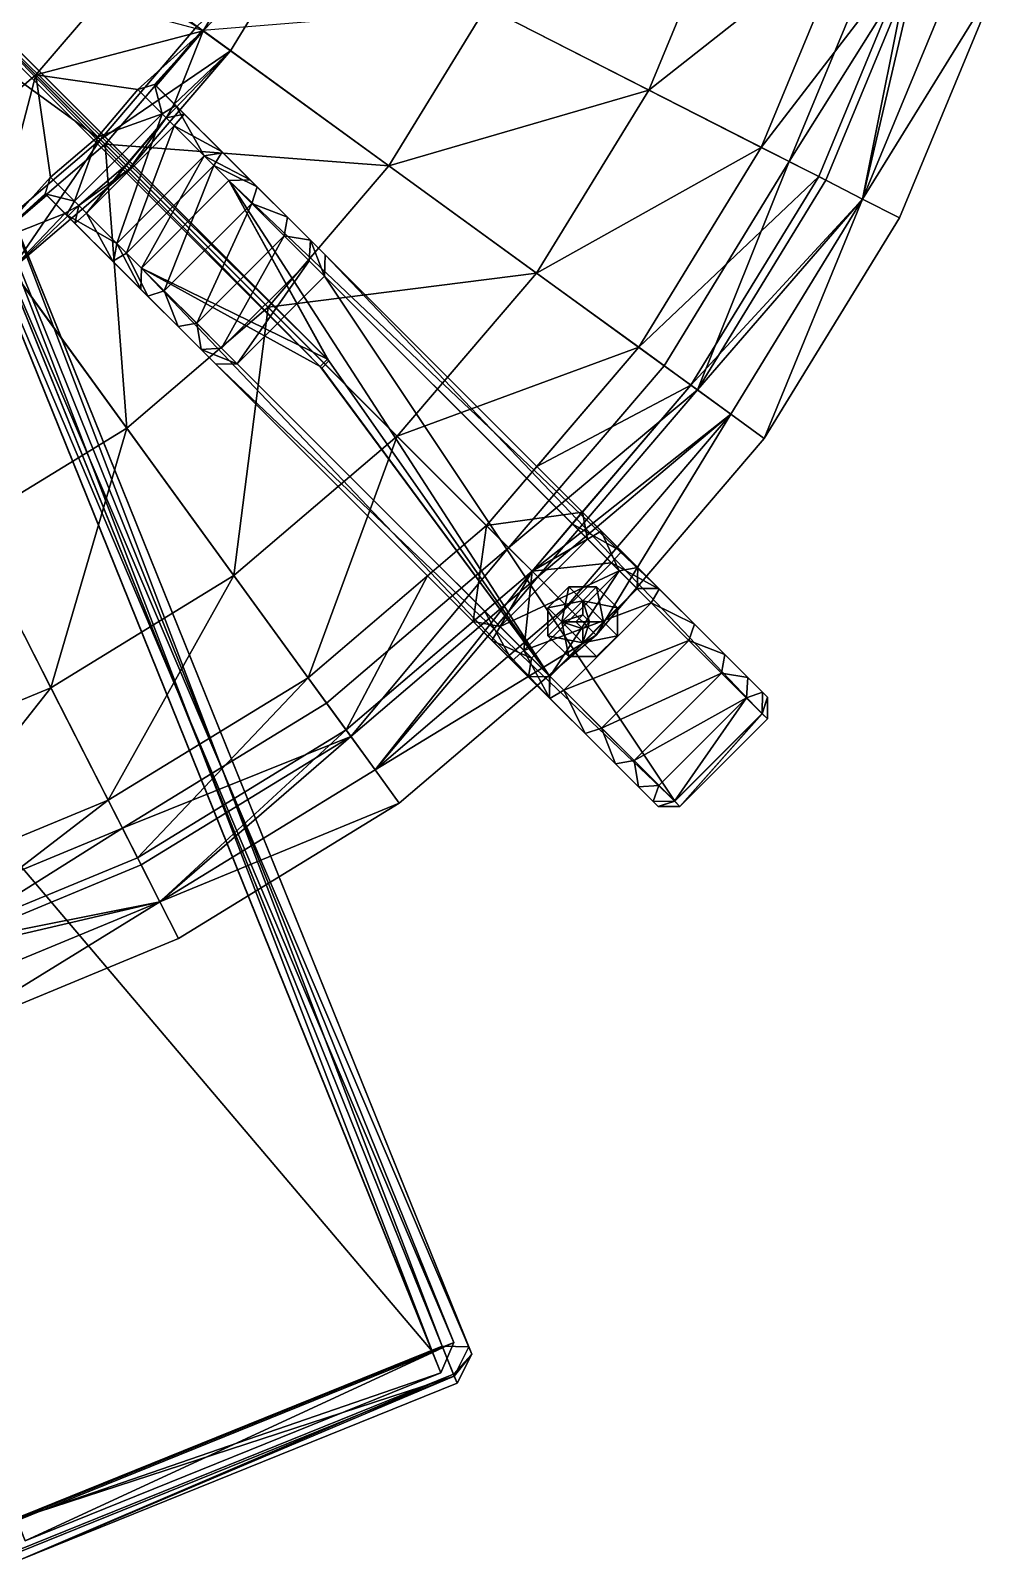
# Model space of a CAD drawing. Header units: metres. Extents: x -0.56 to 0.56, y -0.64 to 0.56.
# Drawn here: x 0.185 to 0.4831, y -0.6439 to -0.173 of the extents above; entities that cross this region are included whole.
import ezdxf

# ---------------------------------------------------------------- set-up
doc = ezdxf.new("R2010")
doc.units = ezdxf.units.M
doc.layers.add('TIMPANI', color=1, linetype='CONTINUOUS')

msp = doc.modelspace()

# ---------------------------------------------------------------- linework, layer by layer
at = {"layer": 'TIMPANI', "color": 1}
for points in [[(-0.26023, 0.13259), (0.23628, -0.17167), (0.20652, -0.20652)], [(-0.26023, 0.13259), (0.20652, -0.20652), (0.17167, -0.23628)], [(0.00414, -0.00189, 0.3556), (0.27648, -0.27424, 0.40374), (0.00189, -0.00414, 0.3556)], [(0.2747, -0.27694, 0.407), (0.00414, -0.00189, 0.35878), (0.00189, -0.00414, 0.35878)], [(0.27648, -0.27424, 0.40374), (0.27424, -0.27648, 0.40374), (0.00189, -0.00414, 0.3556)], [(0.27424, -0.27648, 0.40374), (0.2747, -0.27694, 0.407), (0.00189, -0.00414, 0.35878)], [(0.27424, -0.27648, 0.40374), (0.00189, -0.00414, 0.35878), (0.00189, -0.00414, 0.3556)], [(0.2747, -0.27694, 0.407), (0.27694, -0.2747, 0.407), (0.00414, -0.00189, 0.35878)], [(0.27694, -0.2747, 0.407), (0.27648, -0.27424, 0.40374), (0.00414, -0.00189, 0.35878)], [(0.00414, -0.00189, 0.35878), (0.27648, -0.27424, 0.40374), (0.00414, -0.00189, 0.3556)], [(0.26232, -0.13366, 0.06529), (0.21355, -0.15515, 0.1143), (0.23819, -0.17305, 0.06529)], [(0.26232, -0.13366, 0.06529), (0.23819, -0.17305, 0.06529), (0.27158, -0.13838, 0.0127)], [(0.27158, -0.13838, 0.0127), (0.24659, -0.17916, 0.0127), (0.23628, -0.17167)], [(0.27158, -0.13838, 0.0127), (0.23819, -0.17305, 0.06529), (0.24659, -0.17916, 0.0127)], [(0.21355, -0.15515, 0.1143), (0.1524, -0.1524, 0.15638), (0.18665, -0.18665, 0.1143)], [(0.18665, -0.18665, 0.1143), (0.1524, -0.1524, 0.15638), (0.15515, -0.21355, 0.1143)], [(0.21355, -0.15515, 0.1143), (0.18665, -0.18665, 0.1143), (0.23819, -0.17305, 0.06529)], [(0.18665, -0.18665, 0.1143), (0.21811, -0.19117, 0.07095), (0.23819, -0.17305, 0.06529)], [(0.23628, -0.17167), (0.24659, -0.17916, 0.0127), (0.20652, -0.20652)], [(0.21811, -0.19117, 0.07095), (0.22324, -0.18956, 0.06633), (0.23819, -0.17305, 0.06529)], [(0.23819, -0.17305, 0.06529), (0.22324, -0.18956, 0.06633), (0.2237, -0.19002, 0.06529)], [(0.23819, -0.17305, 0.06529), (0.2237, -0.19002, 0.06529), (0.22927, -0.19559, 0.0254)], [(0.23819, -0.17305, 0.06529), (0.22927, -0.19559, 0.0254), (0.24659, -0.17916, 0.0127)], [(0.24659, -0.17916, 0.0127), (0.21553, -0.21553, 0.0127), (0.20652, -0.20652)], [(0.24659, -0.17916, 0.0127), (0.22682, -0.19988, 0.02069), (0.21553, -0.21553, 0.0127)], [(0.22927, -0.19559, 0.0254), (0.22682, -0.19988, 0.02069), (0.24659, -0.17916, 0.0127)], [(0.18665, -0.18665, 0.1143), (0.15515, -0.21355, 0.1143), (0.17305, -0.23819, 0.06529)], [(0.19117, -0.21811, 0.07095), (0.18665, -0.18665, 0.1143), (0.17305, -0.23819, 0.06529)], [(0.21811, -0.19117, 0.07095), (0.18665, -0.18665, 0.1143), (0.2057, -0.2057, 0.07094)], [(0.18665, -0.18665, 0.1143), (0.19117, -0.21811, 0.07095), (0.2057, -0.2057, 0.07094)], [(0.02434, -0.24447), (0.15232, -0.19276), (0.30869, -0.5798)], [(0.15232, -0.19276), (0.15898, -0.19007, 0.00718), (0.30869, -0.5798)], [(0.15898, -0.19007, 0.06812), (0.15247, -0.19314, 0.07531), (0.31535, -0.57711, 0.01901)], [(0.15898, -0.19007, 0.00718), (0.31535, -0.57711, 0.01901), (0.31535, -0.57711, 0.00718)], [(0.15898, -0.19007, 0.06812), (0.31535, -0.57711, 0.01901), (0.15898, -0.19007, 0.00718)], [(0.15898, -0.19007, 0.00718), (0.31535, -0.57711, 0.00718), (0.30869, -0.5798)], [(0.21811, -0.19117, 0.07095), (0.2057, -0.2057, 0.07094), (0.22554, -0.1986, 0.07093)], [(0.21804, -0.1911, 0.07095), (0.22554, -0.1986, 0.07093), (0.22324, -0.18956, 0.06633)], [(0.22324, -0.18956, 0.06633), (0.22978, -0.1961, 0.06633), (0.2237, -0.19002, 0.06529)], [(0.22324, -0.18956, 0.06633), (0.22554, -0.1986, 0.07093), (0.22978, -0.1961, 0.06633)], [(0.2237, -0.19002, 0.06529), (0.22978, -0.1961, 0.06633), (0.22927, -0.19559, 0.0254)], [(0.30885, -0.5802, 0.02619), (0.15247, -0.19314, 0.07531), (0.18087, -0.63191, 0.02619)], [(0.15247, -0.19314, 0.07531), (0.30885, -0.5802, 0.02619), (0.31535, -0.57711, 0.01901)], [(0.22554, -0.1986, 0.07093), (0.23852, -0.21158, 0.08153), (0.22978, -0.1961, 0.06633)], [(0.22926, -0.19558, 0.0254), (0.23236, -0.19869, 0.0254), (0.22682, -0.19988, 0.02069)], [(0.22978, -0.1961, 0.06633), (0.24427, -0.21059, 0.07816), (0.22927, -0.19559, 0.0254)], [(0.22927, -0.19559, 0.0254), (0.24427, -0.21059, 0.07816), (0.23236, -0.19869, 0.0254)], [(0.23852, -0.21158, 0.08153), (0.24427, -0.21059, 0.07816), (0.22978, -0.1961, 0.06633)], [(0.21158, -0.23852, 0.08153), (0.22554, -0.1986, 0.07093), (0.1986, -0.22554, 0.07093)], [(0.22554, -0.1986, 0.07093), (0.2057, -0.2057, 0.07094), (0.1986, -0.22554, 0.07093)], [(0.22682, -0.19988, 0.02069), (0.22922, -0.20228, 0.02065), (0.20228, -0.22922, 0.02065)], [(0.21441, -0.21441, 0.02067), (0.22682, -0.19988, 0.02069), (0.20228, -0.22922, 0.02065)], [(0.22922, -0.20228, 0.02065), (0.21455, -0.24149, 0.02296), (0.20228, -0.22922, 0.02065)], [(0.21158, -0.23852, 0.08153), (0.23852, -0.21158, 0.08153), (0.22554, -0.1986, 0.07093)], [(0.22682, -0.19988, 0.02069), (0.21441, -0.21441, 0.02067), (0.21553, -0.21553, 0.0127)], [(0.24149, -0.21455, 0.02296), (0.21455, -0.24149, 0.02296), (0.22922, -0.20228, 0.02065)], [(0.22682, -0.19988, 0.02069), (0.23236, -0.19869, 0.0254), (0.22922, -0.20228, 0.02065)], [(0.23236, -0.19869, 0.0254), (0.24399, -0.21031, 0.02756), (0.22922, -0.20228, 0.02065)], [(0.24399, -0.21031, 0.02756), (0.24149, -0.21455, 0.02296), (0.22922, -0.20228, 0.02065)], [(0.25482, -0.22114, 0.03391), (0.24399, -0.21031, 0.02756), (0.23236, -0.19869, 0.0254)], [(0.26411, -0.23044, 0.044), (0.25482, -0.22114, 0.03391), (0.23236, -0.19869, 0.0254)], [(0.27125, -0.23757, 0.05715), (0.26411, -0.23044, 0.044), (0.23236, -0.19869, 0.0254)], [(0.27574, -0.24206, 0.07247), (0.27125, -0.23757, 0.05715), (0.23236, -0.19869, 0.0254)], [(0.24427, -0.21059, 0.07816), (0.27574, -0.24206, 0.07247), (0.23236, -0.19869, 0.0254)], [(0.20652, -0.20652), (0.17916, -0.24659, 0.0127), (0.17167, -0.23628)], [(0.21553, -0.21553, 0.0127), (0.17916, -0.24659, 0.0127), (0.20652, -0.20652)], [(0.2057, -0.2057, 0.07094), (0.19117, -0.21811, 0.07095), (0.1986, -0.22554, 0.07093)], [(0.21918, -0.24612, 0.10033), (0.23852, -0.21158, 0.08153), (0.21158, -0.23852, 0.08153)], [(0.21918, -0.24612, 0.10033), (0.24612, -0.21918, 0.10033), (0.23852, -0.21158, 0.08153)], [(0.23852, -0.21158, 0.08153), (0.25264, -0.21896, 0.09866), (0.24427, -0.21059, 0.07816)], [(0.24612, -0.21918, 0.10033), (0.25264, -0.21896, 0.09866), (0.23852, -0.21158, 0.08153)], [(0.24399, -0.21031, 0.02756), (0.25482, -0.22114, 0.03391), (0.24149, -0.21455, 0.02296)], [(0.24427, -0.21059, 0.07816), (0.25264, -0.21896, 0.09866), (0.27574, -0.24206, 0.07247)], [(0.21553, -0.21553, 0.0127), (0.19988, -0.22682, 0.02069), (0.17916, -0.24659, 0.0127)], [(0.21441, -0.21441, 0.02067), (0.19988, -0.22682, 0.02069), (0.21553, -0.21553, 0.0127)], [(0.19988, -0.22682, 0.02069), (0.21441, -0.21441, 0.02067), (0.20228, -0.22922, 0.02065)], [(0.24149, -0.21455, 0.02296), (0.22619, -0.25313, 0.02978), (0.21455, -0.24149, 0.02296)], [(0.25313, -0.22619, 0.02978), (0.22619, -0.25313, 0.02978), (0.24149, -0.21455, 0.02296)], [(0.25482, -0.22114, 0.03391), (0.25313, -0.22619, 0.02978), (0.24149, -0.21455, 0.02296)], [(0.16601, -0.21743, 0.20205), (0.31179, -0.57827, 0.02443), (0.17741, -0.63256, 0.02443)], [(0.16601, -0.21743, 0.20205), (0.17421, -0.21759, 0.20896), (0.31179, -0.57827, 0.02443)], [(0.17538, -0.22048, 0.21564), (0.16973, -0.22665, 0.22237), (0.32091, -0.5807, 0.0366)], [(0.18956, -0.22324, 0.06633), (0.19117, -0.21811, 0.07095), (0.17305, -0.23819, 0.06529)], [(0.17421, -0.21759, 0.20896), (0.32091, -0.5807, 0.0366), (0.31999, -0.57843, 0.03133)], [(0.17421, -0.21759, 0.20896), (0.17538, -0.22048, 0.21564), (0.32091, -0.5807, 0.0366)], [(0.17421, -0.21759, 0.20896), (0.31999, -0.57843, 0.03133), (0.31179, -0.57827, 0.02443)], [(0.1986, -0.22554, 0.07093), (0.1911, -0.21804, 0.07095), (0.18956, -0.22324, 0.06633)], [(0.27648, -0.27424, 0.40374), (0.24612, -0.21918, 0.10033), (0.21918, -0.24612, 0.10033)], [(0.24612, -0.21918, 0.10033), (0.37854, -0.34486, 0.99276), (0.25264, -0.21896, 0.09866)], [(0.37182, -0.34487, 0.99323), (0.37854, -0.34486, 0.99276), (0.24612, -0.21918, 0.10033)], [(0.34487, -0.37182, 0.99323), (0.37182, -0.34487, 0.99323), (0.24612, -0.21918, 0.10033)], [(0.27648, -0.27424, 0.40374), (0.27694, -0.2747, 0.407), (0.24612, -0.21918, 0.10033)], [(0.27694, -0.2747, 0.407), (0.34487, -0.37182, 0.99323), (0.24612, -0.21918, 0.10033)], [(0.25264, -0.21896, 0.09866), (0.41044, -0.37676, 1.01226), (0.27574, -0.24206, 0.07247)], [(0.37854, -0.34486, 0.99276), (0.41044, -0.37676, 1.01226), (0.25264, -0.21896, 0.09866)], [(0.25482, -0.22114, 0.03391), (0.26411, -0.23044, 0.044), (0.25313, -0.22619, 0.02978)], [(0.19002, -0.2237, 0.06529), (0.18956, -0.22324, 0.06633), (0.17305, -0.23819, 0.06529)], [(0.19002, -0.2237, 0.06529), (0.17305, -0.23819, 0.06529), (0.19559, -0.22927, 0.0254)], [(0.1961, -0.22978, 0.06633), (0.18956, -0.22324, 0.06633), (0.19002, -0.2237, 0.06529)], [(0.1986, -0.22554, 0.07093), (0.18956, -0.22324, 0.06633), (0.1961, -0.22978, 0.06633)], [(0.1961, -0.22978, 0.06633), (0.19002, -0.2237, 0.06529), (0.19559, -0.22927, 0.0254)], [(0.21158, -0.23852, 0.08153), (0.1986, -0.22554, 0.07093), (0.1961, -0.22978, 0.06633)], [(0.31528, -0.58689, 0.04331), (0.16973, -0.22665, 0.22237), (0.1809, -0.64119, 0.04331)], [(0.16973, -0.22665, 0.22237), (0.31528, -0.58689, 0.04331), (0.32091, -0.5807, 0.0366)], [(0.19559, -0.22927, 0.0254), (0.17305, -0.23819, 0.06529), (0.17916, -0.24659, 0.0127)], [(0.19988, -0.22682, 0.02069), (0.19559, -0.22927, 0.0254), (0.17916, -0.24659, 0.0127)], [(0.19869, -0.23236, 0.0254), (0.19558, -0.22926, 0.0254), (0.19988, -0.22682, 0.02069)], [(0.21059, -0.24427, 0.07816), (0.1961, -0.22978, 0.06633), (0.19559, -0.22927, 0.0254)], [(0.21059, -0.24427, 0.07816), (0.19559, -0.22927, 0.0254), (0.19869, -0.23236, 0.0254)], [(0.21059, -0.24427, 0.07816), (0.21158, -0.23852, 0.08153), (0.1961, -0.22978, 0.06633)], [(0.19869, -0.23236, 0.0254), (0.19988, -0.22682, 0.02069), (0.20228, -0.22922, 0.02065)], [(0.21031, -0.24399, 0.02756), (0.19869, -0.23236, 0.0254), (0.20228, -0.22922, 0.02065)], [(0.21455, -0.24149, 0.02296), (0.21031, -0.24399, 0.02756), (0.20228, -0.22922, 0.02065)], [(0.25313, -0.22619, 0.02978), (0.23619, -0.26313, 0.04063), (0.22619, -0.25313, 0.02978)], [(0.26313, -0.23619, 0.04063), (0.23619, -0.26313, 0.04063), (0.25313, -0.22619, 0.02978)], [(0.26411, -0.23044, 0.044), (0.26313, -0.23619, 0.04063), (0.25313, -0.22619, 0.02978)], [(0.26411, -0.23044, 0.044), (0.27125, -0.23757, 0.05715), (0.26313, -0.23619, 0.04063)], [(0.21031, -0.24399, 0.02756), (0.22114, -0.25482, 0.03391), (0.19869, -0.23236, 0.0254)], [(0.22114, -0.25482, 0.03391), (0.23044, -0.26411, 0.044), (0.19869, -0.23236, 0.0254)], [(0.23044, -0.26411, 0.044), (0.23757, -0.27125, 0.05715), (0.19869, -0.23236, 0.0254)], [(0.23757, -0.27125, 0.05715), (0.24206, -0.27574, 0.07247), (0.19869, -0.23236, 0.0254)], [(0.24206, -0.27574, 0.07247), (0.21059, -0.24427, 0.07816), (0.19869, -0.23236, 0.0254)], [(0.21896, -0.25264, 0.09866), (0.21158, -0.23852, 0.08153), (0.21059, -0.24427, 0.07816)], [(0.21896, -0.25264, 0.09866), (0.21918, -0.24612, 0.10033), (0.21158, -0.23852, 0.08153)], [(0.26313, -0.23619, 0.04063), (0.24386, -0.2708, 0.05477), (0.23619, -0.26313, 0.04063)], [(0.2708, -0.24386, 0.05477), (0.24386, -0.2708, 0.05477), (0.26313, -0.23619, 0.04063)], [(0.27125, -0.23757, 0.05715), (0.2708, -0.24386, 0.05477), (0.26313, -0.23619, 0.04063)], [(0.27125, -0.23757, 0.05715), (0.27559, -0.24865, 0.07107), (0.2708, -0.24386, 0.05477)], [(0.27574, -0.24206, 0.07247), (0.27559, -0.24865, 0.07107), (0.27125, -0.23757, 0.05715)], [(0.02434, -0.24447), (0.30869, -0.5798), (0.18071, -0.6315)], [(0.22114, -0.25482, 0.03391), (0.21031, -0.24399, 0.02756), (0.21455, -0.24149, 0.02296)], [(0.21896, -0.25264, 0.09866), (0.21059, -0.24427, 0.07816), (0.24206, -0.27574, 0.07247)], [(0.22619, -0.25313, 0.02978), (0.22114, -0.25482, 0.03391), (0.21455, -0.24149, 0.02296)], [(0.2708, -0.24386, 0.05477), (0.24865, -0.27559, 0.07107), (0.24386, -0.2708, 0.05477)], [(0.27559, -0.24865, 0.07107), (0.24865, -0.27559, 0.07107), (0.2708, -0.24386, 0.05477)], [(0.27574, -0.24206, 0.07247), (0.41039, -0.38345, 1.01148), (0.27559, -0.24865, 0.07107)], [(0.41044, -0.37676, 1.01226), (0.41039, -0.38345, 1.01148), (0.27574, -0.24206, 0.07247)], [(0.34486, -0.37854, 0.99276), (0.21918, -0.24612, 0.10033), (0.21896, -0.25264, 0.09866)], [(0.34486, -0.37854, 0.99276), (0.34487, -0.37182, 0.99323), (0.21918, -0.24612, 0.10033)], [(0.27424, -0.27648, 0.40374), (0.27648, -0.27424, 0.40374), (0.21918, -0.24612, 0.10033)], [(0.34487, -0.37182, 0.99323), (0.27424, -0.27648, 0.40374), (0.21918, -0.24612, 0.10033)], [(0.27559, -0.24865, 0.07107), (0.38345, -0.41039, 1.01148), (0.24865, -0.27559, 0.07107)], [(0.41039, -0.38345, 1.01148), (0.38345, -0.41039, 1.01148), (0.27559, -0.24865, 0.07107)], [(0.37676, -0.41044, 1.01226), (0.21896, -0.25264, 0.09866), (0.24206, -0.27574, 0.07247)], [(0.37676, -0.41044, 1.01226), (0.34486, -0.37854, 0.99276), (0.21896, -0.25264, 0.09866)], [(0.23044, -0.26411, 0.044), (0.22114, -0.25482, 0.03391), (0.22619, -0.25313, 0.02978)], [(0.23619, -0.26313, 0.04063), (0.23044, -0.26411, 0.044), (0.22619, -0.25313, 0.02978)], [(0.23757, -0.27125, 0.05715), (0.23044, -0.26411, 0.044), (0.23619, -0.26313, 0.04063)], [(0.24386, -0.2708, 0.05477), (0.23757, -0.27125, 0.05715), (0.23619, -0.26313, 0.04063)], [(0.24865, -0.27559, 0.07107), (0.23757, -0.27125, 0.05715), (0.24386, -0.2708, 0.05477)], [(0.24865, -0.27559, 0.07107), (0.24206, -0.27574, 0.07247), (0.23757, -0.27125, 0.05715)], [(0.38345, -0.41039, 1.01148), (0.24206, -0.27574, 0.07247), (0.24865, -0.27559, 0.07107)], [(0.38345, -0.41039, 1.01148), (0.37676, -0.41044, 1.01226), (0.24206, -0.27574, 0.07247)], [(0.34487, -0.37182, 0.99323), (0.2747, -0.27694, 0.407), (0.27424, -0.27648, 0.40374)], [(0.34487, -0.37182, 0.99323), (0.27694, -0.2747, 0.407), (0.2747, -0.27694, 0.407)], [(0.33948, -0.33948, 1.09673), (0.36392, -0.33698, 1.09695), (0.35189, -0.32495, 1.09671)], [(0.35658, -0.32964, 1.03155), (0.33948, -0.33948, 1.03154), (0.35189, -0.32495, 1.03154)], [(0.35499, -0.32132, 1.0922), (0.35189, -0.32495, 1.09671), (0.36707, -0.33339, 1.0922)], [(0.35499, -0.32132, 1.03615), (0.35658, -0.32964, 1.03155), (0.35189, -0.32495, 1.03154)], [(0.35189, -0.32495, 1.09671), (0.36392, -0.33698, 1.09695), (0.36707, -0.33339, 1.0922)], [(0.35499, -0.32132, 1.0922), (0.36707, -0.33339, 1.0922), (0.35499, -0.32132, 1.03615)], [(0.36707, -0.33339, 1.0922), (0.37869, -0.34501, 1.09004), (0.35499, -0.32132, 1.03615)], [(0.37869, -0.34501, 1.09004), (0.38952, -0.35584, 1.08369), (0.35499, -0.32132, 1.03615)], [(0.38952, -0.35584, 1.08369), (0.39882, -0.36514, 1.0736), (0.35499, -0.32132, 1.03615)], [(0.39882, -0.36514, 1.0736), (0.40595, -0.37228, 1.06045), (0.35499, -0.32132, 1.03615)], [(0.40595, -0.37228, 1.06045), (0.41044, -0.37676, 1.04514), (0.35499, -0.32132, 1.03615)], [(0.35499, -0.32132, 1.03615), (0.41044, -0.37676, 1.04514), (0.36082, -0.32714, 1.03615)], [(0.35499, -0.32132, 1.03615), (0.36082, -0.32714, 1.03615), (0.35658, -0.32964, 1.03155)], [(0.32964, -0.35658, 1.03155), (0.35658, -0.32964, 1.03155), (0.3663, -0.33936, 1.02362)], [(0.35658, -0.32964, 1.03155), (0.32964, -0.35658, 1.03155), (0.33948, -0.33948, 1.03154)], [(0.35658, -0.32964, 1.03155), (0.36082, -0.32714, 1.03615), (0.3663, -0.33936, 1.02362)], [(0.36082, -0.32714, 1.03615), (0.37205, -0.33837, 1.02698), (0.3663, -0.33936, 1.02362)], [(0.36082, -0.32714, 1.03615), (0.41044, -0.37676, 1.04514), (0.37205, -0.33837, 1.02698)], [(0.36707, -0.33339, 1.0922), (0.36392, -0.33698, 1.09695), (0.37869, -0.34501, 1.09004)], [(0.36392, -0.33698, 1.09695), (0.33698, -0.36392, 1.09695), (0.37619, -0.34925, 1.09464)], [(0.33698, -0.36392, 1.09695), (0.36392, -0.33698, 1.09695), (0.33948, -0.33948, 1.09673)], [(0.36392, -0.33698, 1.09695), (0.37619, -0.34925, 1.09464), (0.37869, -0.34501, 1.09004)], [(0.3663, -0.33936, 1.02362), (0.37205, -0.33837, 1.02698), (0.37191, -0.34497, 1.00987)], [(0.37205, -0.33837, 1.02698), (0.37854, -0.34486, 1.0111), (0.37191, -0.34497, 1.00987)], [(0.37205, -0.33837, 1.02698), (0.41044, -0.37676, 1.04514), (0.37854, -0.34486, 1.0111)], [(0.33698, -0.36392, 1.09695), (0.33948, -0.33948, 1.09673), (0.32495, -0.35189, 1.09671)], [(0.33948, -0.33948, 1.03154), (0.32964, -0.35658, 1.03155), (0.32495, -0.35189, 1.03154)], [(0.32964, -0.35658, 1.03155), (0.3663, -0.33936, 1.02362), (0.33936, -0.3663, 1.02362)], [(0.33936, -0.3663, 1.02362), (0.3663, -0.33936, 1.02362), (0.34497, -0.37191, 1.00987)], [(0.3663, -0.33936, 1.02362), (0.37191, -0.34497, 1.00987), (0.34497, -0.37191, 1.00987)], [(0.34497, -0.37191, 1.00987), (0.37182, -0.34487, 0.99323), (0.34487, -0.37182, 0.99323)], [(0.34497, -0.37191, 1.00987), (0.37191, -0.34497, 1.00987), (0.37182, -0.34487, 0.99323)], [(0.37182, -0.34487, 0.99323), (0.37191, -0.34497, 1.00987), (0.37854, -0.34486, 0.99276)], [(0.37191, -0.34497, 1.00987), (0.37854, -0.34486, 1.0111), (0.37854, -0.34486, 0.99276)], [(0.37869, -0.34501, 1.09004), (0.37619, -0.34925, 1.09464), (0.38952, -0.35584, 1.08369)], [(0.37854, -0.34486, 1.0111), (0.41044, -0.37676, 1.01226), (0.37854, -0.34486, 0.99276)], [(0.41044, -0.37676, 1.04514), (0.41044, -0.37676, 1.01226), (0.37854, -0.34486, 1.0111)], [(0.32495, -0.35189, 1.09671), (0.32132, -0.35499, 1.0922), (0.33339, -0.36707, 1.0922)], [(0.32964, -0.35658, 1.03155), (0.32132, -0.35499, 1.03615), (0.32495, -0.35189, 1.03154)], [(0.33698, -0.36392, 1.09695), (0.32495, -0.35189, 1.09671), (0.33339, -0.36707, 1.0922)], [(0.37619, -0.34925, 1.09464), (0.33698, -0.36392, 1.09695), (0.34925, -0.37619, 1.09464)], [(0.37619, -0.34925, 1.09464), (0.34925, -0.37619, 1.09464), (0.38783, -0.36089, 1.08782)], [(0.37619, -0.34925, 1.09464), (0.38783, -0.36089, 1.08782), (0.38952, -0.35584, 1.08369)], [(0.33339, -0.36707, 1.0922), (0.32132, -0.35499, 1.0922), (0.32132, -0.35499, 1.03615)], [(0.34501, -0.37869, 1.09004), (0.33339, -0.36707, 1.0922), (0.32132, -0.35499, 1.03615)], [(0.35584, -0.38952, 1.08369), (0.34501, -0.37869, 1.09004), (0.32132, -0.35499, 1.03615)], [(0.36514, -0.39882, 1.0736), (0.35584, -0.38952, 1.08369), (0.32132, -0.35499, 1.03615)], [(0.37228, -0.40595, 1.06045), (0.36514, -0.39882, 1.0736), (0.32132, -0.35499, 1.03615)], [(0.37676, -0.41044, 1.04514), (0.37228, -0.40595, 1.06045), (0.32132, -0.35499, 1.03615)], [(0.37676, -0.41044, 1.04514), (0.32132, -0.35499, 1.03615), (0.32714, -0.36082, 1.03615)], [(0.32714, -0.36082, 1.03615), (0.32132, -0.35499, 1.03615), (0.32964, -0.35658, 1.03155)], [(0.32714, -0.36082, 1.03615), (0.32964, -0.35658, 1.03155), (0.33936, -0.3663, 1.02362)], [(0.38952, -0.35584, 1.08369), (0.38783, -0.36089, 1.08782), (0.39882, -0.36514, 1.0736)], [(0.33837, -0.37205, 1.02698), (0.32714, -0.36082, 1.03615), (0.33936, -0.3663, 1.02362)], [(0.37676, -0.41044, 1.04514), (0.32714, -0.36082, 1.03615), (0.33837, -0.37205, 1.02698)], [(0.38783, -0.36089, 1.08782), (0.34925, -0.37619, 1.09464), (0.36089, -0.38783, 1.08782)], [(0.38783, -0.36089, 1.08782), (0.36089, -0.38783, 1.08782), (0.39783, -0.37089, 1.07697)], [(0.38783, -0.36089, 1.08782), (0.39783, -0.37089, 1.07697), (0.39882, -0.36514, 1.0736)], [(0.33698, -0.36392, 1.09695), (0.33339, -0.36707, 1.0922), (0.34501, -0.37869, 1.09004)], [(0.34925, -0.37619, 1.09464), (0.33698, -0.36392, 1.09695), (0.34501, -0.37869, 1.09004)], [(0.33837, -0.37205, 1.02698), (0.33936, -0.3663, 1.02362), (0.34497, -0.37191, 1.00987)], [(0.39882, -0.36514, 1.0736), (0.39783, -0.37089, 1.07697), (0.40595, -0.37228, 1.06045)], [(0.34486, -0.37854, 1.0111), (0.33837, -0.37205, 1.02698), (0.34497, -0.37191, 1.00987)], [(0.37676, -0.41044, 1.04514), (0.33837, -0.37205, 1.02698), (0.34486, -0.37854, 1.0111)], [(0.34497, -0.37191, 1.00987), (0.34487, -0.37182, 0.99323), (0.34486, -0.37854, 0.99276)], [(0.34486, -0.37854, 1.0111), (0.34497, -0.37191, 1.00987), (0.34486, -0.37854, 0.99276)], [(0.39783, -0.37089, 1.07697), (0.36089, -0.38783, 1.08782), (0.37089, -0.39783, 1.07697)], [(0.39783, -0.37089, 1.07697), (0.37089, -0.39783, 1.07697), (0.4055, -0.37856, 1.06283)], [(0.39783, -0.37089, 1.07697), (0.4055, -0.37856, 1.06283), (0.40595, -0.37228, 1.06045)], [(0.34925, -0.37619, 1.09464), (0.34501, -0.37869, 1.09004), (0.35584, -0.38952, 1.08369)], [(0.36089, -0.38783, 1.08782), (0.34925, -0.37619, 1.09464), (0.35584, -0.38952, 1.08369)], [(0.40595, -0.37228, 1.06045), (0.4055, -0.37856, 1.06283), (0.41044, -0.37676, 1.04514)], [(0.4055, -0.37856, 1.06283), (0.41032, -0.38338, 1.04637), (0.41044, -0.37676, 1.04514)], [(0.41044, -0.37676, 1.04514), (0.41032, -0.38338, 1.04637), (0.41197, -0.37829, 1.0287)], [(0.41044, -0.37676, 1.01226), (0.41197, -0.37829, 1.0287), (0.41039, -0.38345, 1.01148)], [(0.41044, -0.37676, 1.04514), (0.41197, -0.37829, 1.0287), (0.41044, -0.37676, 1.01226)], [(0.37676, -0.41044, 1.01226), (0.34486, -0.37854, 1.0111), (0.34486, -0.37854, 0.99276)], [(0.37676, -0.41044, 1.01226), (0.37676, -0.41044, 1.04514), (0.34486, -0.37854, 1.0111)], [(0.4055, -0.37856, 1.06283), (0.37089, -0.39783, 1.07697), (0.37856, -0.4055, 1.06283)], [(0.4055, -0.37856, 1.06283), (0.37856, -0.4055, 1.06283), (0.38338, -0.41032, 1.04637)], [(0.41032, -0.38338, 1.04637), (0.4055, -0.37856, 1.06283), (0.38338, -0.41032, 1.04637)], [(0.41197, -0.37829, 1.0287), (0.41032, -0.38338, 1.04637), (0.41197, -0.38503, 1.0287)], [(0.41197, -0.37829, 1.0287), (0.41197, -0.38503, 1.0287), (0.41039, -0.38345, 1.01148)], [(0.41032, -0.38338, 1.04637), (0.38338, -0.41032, 1.04637), (0.38503, -0.41197, 1.0287)], [(0.41039, -0.38345, 1.01148), (0.38503, -0.41197, 1.0287), (0.38345, -0.41039, 1.01148)], [(0.41197, -0.38503, 1.0287), (0.41032, -0.38338, 1.04637), (0.38503, -0.41197, 1.0287)], [(0.41197, -0.38503, 1.0287), (0.38503, -0.41197, 1.0287), (0.41039, -0.38345, 1.01148)], [(0.36089, -0.38783, 1.08782), (0.35584, -0.38952, 1.08369), (0.36514, -0.39882, 1.0736)], [(0.37089, -0.39783, 1.07697), (0.36089, -0.38783, 1.08782), (0.36514, -0.39882, 1.0736)], [(0.37089, -0.39783, 1.07697), (0.36514, -0.39882, 1.0736), (0.37228, -0.40595, 1.06045)], [(0.37856, -0.4055, 1.06283), (0.37089, -0.39783, 1.07697), (0.37228, -0.40595, 1.06045)], [(0.37856, -0.4055, 1.06283), (0.37228, -0.40595, 1.06045), (0.37676, -0.41044, 1.04514)], [(0.38338, -0.41032, 1.04637), (0.37856, -0.4055, 1.06283), (0.37676, -0.41044, 1.04514)], [(0.38338, -0.41032, 1.04637), (0.37676, -0.41044, 1.04514), (0.37829, -0.41197, 1.0287)], [(0.37829, -0.41197, 1.0287), (0.37676, -0.41044, 1.01226), (0.38345, -0.41039, 1.01148)], [(0.37829, -0.41197, 1.0287), (0.37676, -0.41044, 1.04514), (0.37676, -0.41044, 1.01226)], [(0.38503, -0.41197, 1.0287), (0.38338, -0.41032, 1.04637), (0.37829, -0.41197, 1.0287)], [(0.38503, -0.41197, 1.0287), (0.37829, -0.41197, 1.0287), (0.38345, -0.41039, 1.01148)], [(0.31179, -0.57827, 0.02443), (0.31554, -0.58753, 0.02818), (0.17741, -0.63256, 0.02443)], [(0.31535, -0.57711, 0.00718), (0.31138, -0.58646, 0.00718), (0.30869, -0.5798)], [(0.31535, -0.57711, 0.01901), (0.30885, -0.5802, 0.02619), (0.31138, -0.58646, 0.0186)], [(0.31535, -0.57711, 0.00718), (0.31138, -0.58646, 0.0186), (0.31138, -0.58646, 0.00718)], [(0.31535, -0.57711, 0.01901), (0.31138, -0.58646, 0.0186), (0.31535, -0.57711, 0.00718)], [(0.31999, -0.57843, 0.03133), (0.31554, -0.58753, 0.02818), (0.31179, -0.57827, 0.02443)], [(0.31999, -0.57843, 0.03133), (0.32091, -0.5807, 0.0366), (0.31554, -0.58753, 0.02818)], [(0.30869, -0.5798), (0.31138, -0.58646, 0.00718), (0.18071, -0.6315)], [(0.30885, -0.5802, 0.02619), (0.18087, -0.63191, 0.02619), (0.1834, -0.63817, 0.0186)], [(0.31138, -0.58646, 0.0186), (0.30885, -0.5802, 0.02619), (0.1834, -0.63817, 0.0186)], [(0.32091, -0.5807, 0.0366), (0.31528, -0.58689, 0.04331), (0.31639, -0.58964, 0.03304)], [(0.32091, -0.5807, 0.0366), (0.31639, -0.58964, 0.03304), (0.31554, -0.58753, 0.02818)], [(0.31554, -0.58753, 0.02818), (0.18116, -0.64183, 0.02818), (0.17741, -0.63256, 0.02443)], [(0.31138, -0.58646, 0.00718), (0.1834, -0.63817, 0.00718), (0.18071, -0.6315)], [(0.31528, -0.58689, 0.04331), (0.1809, -0.64119, 0.04331), (0.18201, -0.64393, 0.03304)], [(0.31554, -0.58753, 0.02818), (0.18201, -0.64393, 0.03304), (0.18116, -0.64183, 0.02818)], [(0.31639, -0.58964, 0.03304), (0.31528, -0.58689, 0.04331), (0.18201, -0.64393, 0.03304)], [(0.31639, -0.58964, 0.03304), (0.18201, -0.64393, 0.03304), (0.31554, -0.58753, 0.02818)], [(0.31138, -0.58646, 0.00718), (0.1834, -0.63817, 0.0186), (0.1834, -0.63817, 0.00718)], [(0.31138, -0.58646, 0.0186), (0.1834, -0.63817, 0.0186), (0.31138, -0.58646, 0.00718)]]:
    msp.add_3dface(points, dxfattribs=at)
at = {"layer": 'TIMPANI', "color": 3}
for points in [[(0.4469, -0.14521, 1.1684), (0, 0, 1.1684), (0.41868, -0.21333, 1.1684)], [(0.41868, -0.21333, 1.1684), (0, 0, 1.1684), (0.38016, -0.2762, 1.1684)], [(0.38016, -0.2762, 1.1684), (0, 0, 1.1684), (0.33227, -0.33227, 1.1684)], [(0.33227, -0.33227, 1.1684), (0, 0, 1.1684), (0.2762, -0.38016, 1.1684)], [(0.2762, -0.38016, 1.1684), (0, 0, 1.1684), (0.21333, -0.41868, 1.1684)], [(0.21333, -0.41868, 1.1684), (0, 0, 1.1684), (0.14521, -0.4469, 1.1684)]]:
    msp.add_3dface(points, dxfattribs=at)
at = {"layer": 'TIMPANI', "color": 2}
for points in [[(0.40072, -0.1302, 0.76098), (0.37542, -0.19129, 0.76098), (0.32537, -0.16578, 0.66046)], [(0.40072, -0.1302, 0.76098), (0.4377, -0.14222, 0.8745), (0.37542, -0.19129, 0.76098)], [(0.4377, -0.14222, 0.8745), (0.41006, -0.20894, 0.8745), (0.37542, -0.19129, 0.76098)], [(0.4377, -0.14222, 0.8745), (0.4566, -0.14836, 0.99604), (0.41006, -0.20894, 0.8745)], [(0.23796, -0.17289, 0.57732), (0.20799, -0.20799, 0.57732), (0.14945, -0.14945, 0.51519)], [(0.20799, -0.20799, 0.57732), (0.17289, -0.23796, 0.57732), (0.14945, -0.14945, 0.51519)], [(0.4566, -0.14836, 0.99604), (0.42777, -0.21796, 0.99604), (0.41006, -0.20894, 0.8745)], [(0.32537, -0.16578, 0.66046), (0.29542, -0.21464, 0.66046), (0.23796, -0.17289, 0.57732)], [(0.32537, -0.16578, 0.66046), (0.37542, -0.19129, 0.76098), (0.29542, -0.21464, 0.66046)], [(0.23796, -0.17289, 0.57732), (0.29542, -0.21464, 0.66046), (0.20799, -0.20799, 0.57732)], [(0.37542, -0.19129, 0.76098), (0.34088, -0.24766, 0.76098), (0.29542, -0.21464, 0.66046)], [(0.37542, -0.19129, 0.76098), (0.41006, -0.20894, 0.8745), (0.34088, -0.24766, 0.76098)], [(0.20799, -0.20799, 0.57732), (0.21464, -0.29542, 0.66046), (0.17289, -0.23796, 0.57732)], [(0.29542, -0.21464, 0.66046), (0.25821, -0.25821, 0.66046), (0.20799, -0.20799, 0.57732)], [(0.25821, -0.25821, 0.66046), (0.21464, -0.29542, 0.66046), (0.20799, -0.20799, 0.57732)], [(0.41006, -0.20894, 0.8745), (0.37233, -0.27051, 0.8745), (0.34088, -0.24766, 0.76098)], [(0.41006, -0.20894, 0.8745), (0.42777, -0.21796, 0.99604), (0.37233, -0.27051, 0.8745)], [(0.29542, -0.21464, 0.66046), (0.34088, -0.24766, 0.76098), (0.25821, -0.25821, 0.66046)], [(0.42777, -0.21796, 0.99604), (0.38841, -0.28219, 0.99604), (0.37233, -0.27051, 0.8745)], [(0.21464, -0.29542, 0.66046), (0.16578, -0.32537, 0.66046), (0.17289, -0.23796, 0.57732)], [(0.34088, -0.24766, 0.76098), (0.29794, -0.29794, 0.76098), (0.25821, -0.25821, 0.66046)], [(0.34088, -0.24766, 0.76098), (0.37233, -0.27051, 0.8745), (0.29794, -0.29794, 0.76098)], [(0.25821, -0.25821, 0.66046), (0.24766, -0.34088, 0.76098), (0.21464, -0.29542, 0.66046)], [(0.29794, -0.29794, 0.76098), (0.24766, -0.34088, 0.76098), (0.25821, -0.25821, 0.66046)], [(0.37233, -0.27051, 0.8745), (0.32543, -0.32543, 0.8745), (0.29794, -0.29794, 0.76098)], [(0.37233, -0.27051, 0.8745), (0.38841, -0.28219, 0.99604), (0.34094, -0.30726, 0.8745)], [(0.38841, -0.28219, 0.99604), (0.35499, -0.32132, 0.99604), (0.34094, -0.30726, 0.8745)], [(0.21464, -0.29542, 0.66046), (0.19129, -0.37542, 0.76098), (0.16578, -0.32537, 0.66046)], [(0.24766, -0.34088, 0.76098), (0.19129, -0.37542, 0.76098), (0.21464, -0.29542, 0.66046)], [(0.29794, -0.29794, 0.76098), (0.27051, -0.37233, 0.8745), (0.24766, -0.34088, 0.76098)], [(0.32543, -0.32543, 0.8745), (0.27051, -0.37233, 0.8745), (0.29794, -0.29794, 0.76098)], [(0.34094, -0.30726, 0.8745), (0.35499, -0.32132, 0.99604), (0.32543, -0.32543, 0.8745)], [(0.35499, -0.32132, 0.99604), (0.33948, -0.33948, 0.99604), (0.32543, -0.32543, 0.8745)], [(0.19129, -0.37542, 0.76098), (0.1302, -0.40072, 0.76098), (0.16578, -0.32537, 0.66046)], [(0.32543, -0.32543, 0.8745), (0.32132, -0.35499, 0.99604), (0.30726, -0.34094, 0.8745)], [(0.33948, -0.33948, 0.99604), (0.32132, -0.35499, 0.99604), (0.32543, -0.32543, 0.8745)], [(0.24766, -0.34088, 0.76098), (0.20894, -0.41006, 0.8745), (0.19129, -0.37542, 0.76098)], [(0.27051, -0.37233, 0.8745), (0.20894, -0.41006, 0.8745), (0.24766, -0.34088, 0.76098)], [(0.30726, -0.34094, 0.8745), (0.28219, -0.38841, 0.99604), (0.27051, -0.37233, 0.8745)], [(0.32132, -0.35499, 0.99604), (0.28219, -0.38841, 0.99604), (0.30726, -0.34094, 0.8745)], [(0.19129, -0.37542, 0.76098), (0.14222, -0.4377, 0.8745), (0.1302, -0.40072, 0.76098)], [(0.20894, -0.41006, 0.8745), (0.14222, -0.4377, 0.8745), (0.19129, -0.37542, 0.76098)], [(0.27051, -0.37233, 0.8745), (0.21796, -0.42777, 0.99604), (0.20894, -0.41006, 0.8745)], [(0.28219, -0.38841, 0.99604), (0.21796, -0.42777, 0.99604), (0.27051, -0.37233, 0.8745)], [(0.20894, -0.41006, 0.8745), (0.14836, -0.4566, 0.99604), (0.14222, -0.4377, 0.8745)], [(0.21796, -0.42777, 0.99604), (0.14836, -0.4566, 0.99604), (0.20894, -0.41006, 0.8745)]]:
    msp.add_3dface(points, dxfattribs=at)
at = {"layer": 'TIMPANI', "color": 4}
for points in [[(0.45898, -0.14913, 1.1811), (0.4469, -0.14521, 1.1811), (0.41868, -0.21333, 1.1811)], [(0.41868, -0.21333, 1.1811), (0.4469, -0.14521, 1.1684), (0.41868, -0.21333, 1.1684)], [(0.41868, -0.21333, 1.1811), (0.4469, -0.14521, 1.1811), (0.4469, -0.14521, 1.1684)], [(0.45898, -0.14913, 1.1811), (0.41868, -0.21333, 1.1811), (0.43, -0.2191, 1.1811)], [(0.4566, -0.14836, 0.99604), (0.42777, -0.21796, 1.1176), (0.42777, -0.21796, 0.99604)], [(0.4566, -0.14836, 1.1176), (0.42777, -0.21796, 1.1176), (0.4566, -0.14836, 0.99604)], [(0.42777, -0.21796, 1.1176), (0.4566, -0.14836, 1.1176), (0.44132, -0.22486, 1.1176)], [(0.45898, -0.14913, 1.1684), (0.43, -0.2191, 1.1684), (0.44132, -0.22486, 1.1684)], [(0.45898, -0.14913, 1.1684), (0.43, -0.2191, 1.1811), (0.43, -0.2191, 1.1684)], [(0.45898, -0.14913, 1.1811), (0.43, -0.2191, 1.1811), (0.45898, -0.14913, 1.1684)], [(0.4566, -0.14836, 1.1176), (0.47106, -0.15306, 1.1176), (0.44132, -0.22486, 1.1176)], [(0.47106, -0.15306, 1.1684), (0.45898, -0.14913, 1.1684), (0.44132, -0.22486, 1.1684)], [(0.47106, -0.15306, 1.1176), (0.44132, -0.22486, 1.1303), (0.44132, -0.22486, 1.1176)], [(0.47106, -0.15306, 1.1303), (0.44132, -0.22486, 1.1303), (0.47106, -0.15306, 1.1176)], [(0.47106, -0.15306, 1.1303), (0.48314, -0.15698, 1.1303), (0.44132, -0.22486, 1.1303)], [(0.48314, -0.15698, 1.1557), (0.47106, -0.15306, 1.1557), (0.44132, -0.22486, 1.1557)], [(0.47106, -0.15306, 1.1557), (0.44132, -0.22486, 1.1684), (0.44132, -0.22486, 1.1557)], [(0.47106, -0.15306, 1.1684), (0.44132, -0.22486, 1.1684), (0.47106, -0.15306, 1.1557)], [(0.44132, -0.22486, 1.1303), (0.48314, -0.15698, 1.1303), (0.45263, -0.23063, 1.1303)], [(0.48314, -0.15698, 1.1557), (0.44132, -0.22486, 1.1557), (0.45263, -0.23063, 1.1557)], [(0.48314, -0.15698, 1.1303), (0.45263, -0.23063, 1.1557), (0.45263, -0.23063, 1.1303)], [(0.48314, -0.15698, 1.1557), (0.45263, -0.23063, 1.1557), (0.48314, -0.15698, 1.1303)], [(0.41868, -0.21333, 1.1811), (0.38016, -0.2762, 1.1811), (0.39043, -0.28367, 1.1811)], [(0.38016, -0.2762, 1.1811), (0.41868, -0.21333, 1.1684), (0.38016, -0.2762, 1.1684)], [(0.38016, -0.2762, 1.1811), (0.41868, -0.21333, 1.1811), (0.41868, -0.21333, 1.1684)], [(0.43, -0.2191, 1.1811), (0.41868, -0.21333, 1.1811), (0.39043, -0.28367, 1.1811)], [(0.42777, -0.21796, 0.99604), (0.38841, -0.28219, 1.1176), (0.38841, -0.28219, 0.99604)], [(0.42777, -0.21796, 1.1176), (0.38841, -0.28219, 1.1176), (0.42777, -0.21796, 0.99604)], [(0.42777, -0.21796, 1.1176), (0.44132, -0.22486, 1.1176), (0.38841, -0.28219, 1.1176)], [(0.44132, -0.22486, 1.1684), (0.43, -0.2191, 1.1684), (0.39043, -0.28367, 1.1684)], [(0.43, -0.2191, 1.1684), (0.39043, -0.28367, 1.1811), (0.39043, -0.28367, 1.1684)], [(0.43, -0.2191, 1.1811), (0.39043, -0.28367, 1.1811), (0.43, -0.2191, 1.1684)], [(0.38841, -0.28219, 1.1176), (0.44132, -0.22486, 1.1176), (0.40071, -0.29113, 1.1176)], [(0.44132, -0.22486, 1.1684), (0.39043, -0.28367, 1.1684), (0.40071, -0.29113, 1.1684)], [(0.44132, -0.22486, 1.1176), (0.40071, -0.29113, 1.1303), (0.40071, -0.29113, 1.1176)], [(0.44132, -0.22486, 1.1303), (0.40071, -0.29113, 1.1303), (0.44132, -0.22486, 1.1176)], [(0.40071, -0.29113, 1.1303), (0.44132, -0.22486, 1.1303), (0.41098, -0.29859, 1.1303)], [(0.44132, -0.22486, 1.1557), (0.40071, -0.29113, 1.1557), (0.41098, -0.29859, 1.1557)], [(0.44132, -0.22486, 1.1557), (0.40071, -0.29113, 1.1684), (0.40071, -0.29113, 1.1557)], [(0.44132, -0.22486, 1.1684), (0.40071, -0.29113, 1.1684), (0.44132, -0.22486, 1.1557)], [(0.44132, -0.22486, 1.1303), (0.45263, -0.23063, 1.1303), (0.41098, -0.29859, 1.1303)], [(0.45263, -0.23063, 1.1557), (0.44132, -0.22486, 1.1557), (0.41098, -0.29859, 1.1557)], [(0.45263, -0.23063, 1.1303), (0.41098, -0.29859, 1.1557), (0.41098, -0.29859, 1.1303)], [(0.45263, -0.23063, 1.1557), (0.41098, -0.29859, 1.1557), (0.45263, -0.23063, 1.1303)], [(0.39043, -0.28367, 1.1811), (0.38016, -0.2762, 1.1811), (0.33227, -0.33227, 1.1811)], [(0.33227, -0.33227, 1.1811), (0.38016, -0.2762, 1.1684), (0.33227, -0.33227, 1.1684)], [(0.33227, -0.33227, 1.1811), (0.38016, -0.2762, 1.1811), (0.38016, -0.2762, 1.1684)], [(0.38841, -0.28219, 1.1176), (0.40071, -0.29113, 1.1176), (0.33948, -0.33948, 1.1176)], [(0.38841, -0.28219, 1.1176), (0.33948, -0.33948, 1.1176), (0.35189, -0.32495, 1.09671)], [(0.38841, -0.28219, 1.1176), (0.35189, -0.32495, 1.09671), (0.35499, -0.32132, 1.0922)], [(0.38841, -0.28219, 0.99604), (0.35499, -0.32132, 1.03615), (0.35499, -0.32132, 0.99604)], [(0.38841, -0.28219, 1.1176), (0.35499, -0.32132, 1.03615), (0.38841, -0.28219, 0.99604)], [(0.38841, -0.28219, 1.1176), (0.35499, -0.32132, 1.0922), (0.35499, -0.32132, 1.03615)], [(0.39043, -0.28367, 1.1811), (0.33227, -0.33227, 1.1811), (0.34125, -0.34125, 1.1811)], [(0.40071, -0.29113, 1.1684), (0.39043, -0.28367, 1.1684), (0.34125, -0.34125, 1.1684)], [(0.39043, -0.28367, 1.1684), (0.34125, -0.34125, 1.1811), (0.34125, -0.34125, 1.1684)], [(0.39043, -0.28367, 1.1811), (0.34125, -0.34125, 1.1811), (0.39043, -0.28367, 1.1684)], [(0.33948, -0.33948, 1.1176), (0.40071, -0.29113, 1.1176), (0.35023, -0.35023, 1.1176)], [(0.40071, -0.29113, 1.1684), (0.34125, -0.34125, 1.1684), (0.35023, -0.35023, 1.1684)], [(0.40071, -0.29113, 1.1176), (0.35023, -0.35023, 1.1303), (0.35023, -0.35023, 1.1176)], [(0.40071, -0.29113, 1.1303), (0.35023, -0.35023, 1.1303), (0.40071, -0.29113, 1.1176)], [(0.35023, -0.35023, 1.1303), (0.40071, -0.29113, 1.1303), (0.35921, -0.35921, 1.1303)], [(0.40071, -0.29113, 1.1557), (0.35023, -0.35023, 1.1557), (0.35921, -0.35921, 1.1557)], [(0.40071, -0.29113, 1.1557), (0.35023, -0.35023, 1.1684), (0.35023, -0.35023, 1.1557)], [(0.40071, -0.29113, 1.1684), (0.35023, -0.35023, 1.1684), (0.40071, -0.29113, 1.1557)], [(0.40071, -0.29113, 1.1303), (0.41098, -0.29859, 1.1303), (0.35921, -0.35921, 1.1303)], [(0.41098, -0.29859, 1.1557), (0.40071, -0.29113, 1.1557), (0.35921, -0.35921, 1.1557)], [(0.41098, -0.29859, 1.1303), (0.35921, -0.35921, 1.1557), (0.35921, -0.35921, 1.1303)], [(0.41098, -0.29859, 1.1557), (0.35921, -0.35921, 1.1557), (0.41098, -0.29859, 1.1303)], [(0.35499, -0.32132, 0.99604), (0.33948, -0.33948, 1.03154), (0.33948, -0.33948, 0.99604)], [(0.35189, -0.32495, 1.03154), (0.33948, -0.33948, 1.03154), (0.35499, -0.32132, 0.99604)], [(0.33948, -0.33948, 1.1176), (0.33948, -0.33948, 1.09673), (0.35189, -0.32495, 1.09671)], [(0.35499, -0.32132, 1.03615), (0.35189, -0.32495, 1.03154), (0.35499, -0.32132, 0.99604)], [(0.33227, -0.33227, 1.1811), (0.2762, -0.38016, 1.1811), (0.28367, -0.39043, 1.1811)], [(0.2762, -0.38016, 1.1811), (0.33227, -0.33227, 1.1684), (0.2762, -0.38016, 1.1684)], [(0.2762, -0.38016, 1.1811), (0.33227, -0.33227, 1.1811), (0.33227, -0.33227, 1.1684)], [(0.34125, -0.34125, 1.1811), (0.33227, -0.33227, 1.1811), (0.28367, -0.39043, 1.1811)], [(0.28219, -0.38841, 1.1176), (0.33948, -0.33948, 1.1176), (0.29113, -0.40071, 1.1176)], [(0.33948, -0.33948, 1.1176), (0.28219, -0.38841, 1.1176), (0.32495, -0.35189, 1.09671)], [(0.34125, -0.34125, 1.1684), (0.28367, -0.39043, 1.1684), (0.29113, -0.40071, 1.1684)], [(0.34125, -0.34125, 1.1684), (0.28367, -0.39043, 1.1811), (0.28367, -0.39043, 1.1684)], [(0.34125, -0.34125, 1.1811), (0.28367, -0.39043, 1.1811), (0.34125, -0.34125, 1.1684)], [(0.33948, -0.33948, 1.1176), (0.35023, -0.35023, 1.1176), (0.29113, -0.40071, 1.1176)], [(0.35023, -0.35023, 1.1684), (0.34125, -0.34125, 1.1684), (0.29113, -0.40071, 1.1684)], [(0.33948, -0.33948, 0.99604), (0.33948, -0.33948, 1.03154), (0.32132, -0.35499, 0.99604)], [(0.33948, -0.33948, 1.03154), (0.32495, -0.35189, 1.03154), (0.32132, -0.35499, 0.99604)], [(0.33948, -0.33948, 1.09673), (0.33948, -0.33948, 1.1176), (0.32495, -0.35189, 1.09671)], [(0.34433, -0.35078, 1.18476), (0.35078, -0.34433, 1.08267), (0.34433, -0.35078, 1.08267)], [(0.34433, -0.35078, 1.18476), (0.35078, -0.34433, 1.18476), (0.35078, -0.34433, 1.08267)], [(0.34433, -0.35078, 1.08267), (0.35078, -0.34433, 1.08267), (0.34863, -0.35508, 1.07659)], [(0.35508, -0.34863, 1.19084), (0.35078, -0.34433, 1.18476), (0.34433, -0.35078, 1.18476)], [(0.35078, -0.34433, 1.08267), (0.35508, -0.34863, 1.07659), (0.34863, -0.35508, 1.07659)], [(0.35078, -0.34433, 1.08267), (0.35938, -0.34433, 1.18476), (0.35938, -0.34433, 1.08267)], [(0.35078, -0.34433, 1.18476), (0.35938, -0.34433, 1.18476), (0.35078, -0.34433, 1.08267)], [(0.35078, -0.34433, 1.08267), (0.35938, -0.34433, 1.08267), (0.35508, -0.34863, 1.07659)], [(0.35078, -0.34433, 1.18476), (0.35508, -0.34863, 1.19084), (0.35938, -0.34433, 1.18476)], [(0.35938, -0.34433, 1.08267), (0.36583, -0.35078, 1.08267), (0.35508, -0.34863, 1.07659)], [(0.35508, -0.34863, 1.19084), (0.36153, -0.35508, 1.19084), (0.35938, -0.34433, 1.18476)], [(0.35938, -0.34433, 1.08267), (0.36583, -0.35078, 1.18476), (0.36583, -0.35078, 1.08267)], [(0.35938, -0.34433, 1.18476), (0.36583, -0.35078, 1.18476), (0.35938, -0.34433, 1.08267)], [(0.35938, -0.34433, 1.18476), (0.36153, -0.35508, 1.19084), (0.36583, -0.35078, 1.18476)], [(0.32495, -0.35189, 1.09671), (0.28219, -0.38841, 1.1176), (0.32132, -0.35499, 1.0922)], [(0.35023, -0.35023, 1.1176), (0.29113, -0.40071, 1.1303), (0.29113, -0.40071, 1.1176)], [(0.35023, -0.35023, 1.1303), (0.29113, -0.40071, 1.1303), (0.35023, -0.35023, 1.1176)], [(0.35023, -0.35023, 1.1303), (0.35921, -0.35921, 1.1303), (0.29113, -0.40071, 1.1303)], [(0.35921, -0.35921, 1.1557), (0.35023, -0.35023, 1.1557), (0.29113, -0.40071, 1.1557)], [(0.35023, -0.35023, 1.1557), (0.29113, -0.40071, 1.1684), (0.29113, -0.40071, 1.1557)], [(0.35023, -0.35023, 1.1684), (0.29113, -0.40071, 1.1684), (0.35023, -0.35023, 1.1557)], [(0.32495, -0.35189, 1.03154), (0.32132, -0.35499, 1.03615), (0.32132, -0.35499, 0.99604)], [(0.34863, -0.35508, 1.19084), (0.35508, -0.34863, 1.19084), (0.34433, -0.35078, 1.18476)], [(0.34433, -0.35938, 1.18476), (0.34433, -0.35078, 1.08267), (0.34433, -0.35938, 1.08267)], [(0.34433, -0.35938, 1.18476), (0.34433, -0.35078, 1.18476), (0.34433, -0.35078, 1.08267)], [(0.34433, -0.35938, 1.08267), (0.34433, -0.35078, 1.08267), (0.34863, -0.35508, 1.07659)], [(0.34863, -0.35508, 1.19084), (0.34433, -0.35078, 1.18476), (0.34433, -0.35938, 1.18476)], [(0.35508, -0.34863, 1.07659), (0.36153, -0.35508, 1.07659), (0.34863, -0.35508, 1.07659)], [(0.35508, -0.34863, 1.20121), (0.35508, -0.34863, 1.19084), (0.34863, -0.35508, 1.19084)], [(0.34863, -0.35508, 1.20121), (0.35508, -0.34863, 1.20121), (0.34863, -0.35508, 1.19084)], [(0.35508, -0.35293, 1.20425), (0.35508, -0.34863, 1.20121), (0.34863, -0.35508, 1.20121)], [(0.35293, -0.35508, 1.20425), (0.35508, -0.35293, 1.20425), (0.34863, -0.35508, 1.20121)], [(0.35508, -0.35293, 1.20425), (0.35293, -0.35508, 1.20425), (0.35723, -0.35508, 1.20425)], [(0.35508, -0.34863, 1.07659), (0.36583, -0.35078, 1.08267), (0.36153, -0.35508, 1.07659)], [(0.35508, -0.34863, 1.19084), (0.36153, -0.35508, 1.20121), (0.36153, -0.35508, 1.19084)], [(0.35508, -0.34863, 1.20121), (0.36153, -0.35508, 1.20121), (0.35508, -0.34863, 1.19084)], [(0.35508, -0.34863, 1.20121), (0.35723, -0.35508, 1.20425), (0.36153, -0.35508, 1.20121)], [(0.35508, -0.35293, 1.20425), (0.35723, -0.35508, 1.20425), (0.35508, -0.34863, 1.20121)], [(0.36583, -0.35078, 1.08267), (0.36583, -0.35938, 1.08267), (0.36153, -0.35508, 1.07659)], [(0.36583, -0.35078, 1.18476), (0.36153, -0.35508, 1.19084), (0.36583, -0.35938, 1.18476)], [(0.36583, -0.35078, 1.08267), (0.36583, -0.35938, 1.18476), (0.36583, -0.35938, 1.08267)], [(0.36583, -0.35078, 1.18476), (0.36583, -0.35938, 1.18476), (0.36583, -0.35078, 1.08267)], [(0.32132, -0.35499, 0.99604), (0.32132, -0.35499, 1.03615), (0.28219, -0.38841, 0.99604)], [(0.32132, -0.35499, 1.03615), (0.28219, -0.38841, 1.1176), (0.28219, -0.38841, 0.99604)], [(0.32132, -0.35499, 1.0922), (0.28219, -0.38841, 1.1176), (0.32132, -0.35499, 1.03615)], [(0.35078, -0.36583, 1.08267), (0.34433, -0.35938, 1.08267), (0.34863, -0.35508, 1.07659)], [(0.35508, -0.36153, 1.19084), (0.34863, -0.35508, 1.19084), (0.34433, -0.35938, 1.18476)], [(0.34863, -0.35508, 1.07659), (0.36153, -0.35508, 1.07659), (0.35508, -0.36153, 1.07659)], [(0.35078, -0.36583, 1.08267), (0.34863, -0.35508, 1.07659), (0.35508, -0.36153, 1.07659)], [(0.35508, -0.36153, 1.20121), (0.34863, -0.35508, 1.19084), (0.35508, -0.36153, 1.19084)], [(0.35508, -0.36153, 1.20121), (0.34863, -0.35508, 1.20121), (0.34863, -0.35508, 1.19084)], [(0.35508, -0.35723, 1.20425), (0.34863, -0.35508, 1.20121), (0.35508, -0.36153, 1.20121)], [(0.35508, -0.35723, 1.20425), (0.35293, -0.35508, 1.20425), (0.34863, -0.35508, 1.20121)], [(0.35723, -0.35508, 1.20425), (0.35293, -0.35508, 1.20425), (0.35508, -0.35723, 1.20425)], [(0.36153, -0.35508, 1.07659), (0.36583, -0.35938, 1.08267), (0.35508, -0.36153, 1.07659)], [(0.36153, -0.35508, 1.19084), (0.35508, -0.36153, 1.19084), (0.36583, -0.35938, 1.18476)], [(0.36153, -0.35508, 1.19084), (0.36153, -0.35508, 1.20121), (0.35508, -0.36153, 1.19084)], [(0.36153, -0.35508, 1.20121), (0.35508, -0.36153, 1.20121), (0.35508, -0.36153, 1.19084)], [(0.36153, -0.35508, 1.20121), (0.35723, -0.35508, 1.20425), (0.35508, -0.36153, 1.20121)], [(0.35723, -0.35508, 1.20425), (0.35508, -0.35723, 1.20425), (0.35508, -0.36153, 1.20121)], [(0.29113, -0.40071, 1.1303), (0.35921, -0.35921, 1.1303), (0.29859, -0.41098, 1.1303)], [(0.35921, -0.35921, 1.1557), (0.29113, -0.40071, 1.1557), (0.29859, -0.41098, 1.1557)], [(0.35921, -0.35921, 1.1303), (0.29859, -0.41098, 1.1557), (0.29859, -0.41098, 1.1303)], [(0.35921, -0.35921, 1.1557), (0.29859, -0.41098, 1.1557), (0.35921, -0.35921, 1.1303)], [(0.35078, -0.36583, 1.18476), (0.34433, -0.35938, 1.08267), (0.35078, -0.36583, 1.08267)], [(0.35078, -0.36583, 1.18476), (0.34433, -0.35938, 1.18476), (0.34433, -0.35938, 1.08267)], [(0.35508, -0.36153, 1.19084), (0.34433, -0.35938, 1.18476), (0.35078, -0.36583, 1.18476)], [(0.35938, -0.36583, 1.08267), (0.35078, -0.36583, 1.08267), (0.35508, -0.36153, 1.07659)], [(0.35938, -0.36583, 1.18476), (0.35508, -0.36153, 1.19084), (0.35078, -0.36583, 1.18476)], [(0.36583, -0.35938, 1.08267), (0.35938, -0.36583, 1.08267), (0.35508, -0.36153, 1.07659)], [(0.36583, -0.35938, 1.18476), (0.35508, -0.36153, 1.19084), (0.35938, -0.36583, 1.18476)], [(0.36583, -0.35938, 1.08267), (0.35938, -0.36583, 1.18476), (0.35938, -0.36583, 1.08267)], [(0.36583, -0.35938, 1.18476), (0.35938, -0.36583, 1.18476), (0.36583, -0.35938, 1.08267)], [(0.35938, -0.36583, 1.08267), (0.35938, -0.36583, 1.18476), (0.35078, -0.36583, 1.08267)], [(0.35938, -0.36583, 1.18476), (0.35078, -0.36583, 1.18476), (0.35078, -0.36583, 1.08267)], [(0.28367, -0.39043, 1.1811), (0.2762, -0.38016, 1.1811), (0.21333, -0.41868, 1.1811)], [(0.21333, -0.41868, 1.1811), (0.2762, -0.38016, 1.1684), (0.21333, -0.41868, 1.1684)], [(0.21333, -0.41868, 1.1811), (0.2762, -0.38016, 1.1811), (0.2762, -0.38016, 1.1684)], [(0.28367, -0.39043, 1.1811), (0.21333, -0.41868, 1.1811), (0.2191, -0.43, 1.1811)], [(0.28219, -0.38841, 0.99604), (0.21796, -0.42777, 1.1176), (0.21796, -0.42777, 0.99604)], [(0.28219, -0.38841, 1.1176), (0.21796, -0.42777, 1.1176), (0.28219, -0.38841, 0.99604)], [(0.21796, -0.42777, 1.1176), (0.28219, -0.38841, 1.1176), (0.22486, -0.44132, 1.1176)], [(0.28367, -0.39043, 1.1684), (0.2191, -0.43, 1.1684), (0.22486, -0.44132, 1.1684)], [(0.28367, -0.39043, 1.1684), (0.2191, -0.43, 1.1811), (0.2191, -0.43, 1.1684)], [(0.28367, -0.39043, 1.1811), (0.2191, -0.43, 1.1811), (0.28367, -0.39043, 1.1684)], [(0.28219, -0.38841, 1.1176), (0.29113, -0.40071, 1.1176), (0.22486, -0.44132, 1.1176)], [(0.29113, -0.40071, 1.1684), (0.28367, -0.39043, 1.1684), (0.22486, -0.44132, 1.1684)], [(0.29113, -0.40071, 1.1176), (0.22486, -0.44132, 1.1303), (0.22486, -0.44132, 1.1176)], [(0.29113, -0.40071, 1.1303), (0.22486, -0.44132, 1.1303), (0.29113, -0.40071, 1.1176)], [(0.29113, -0.40071, 1.1303), (0.29859, -0.41098, 1.1303), (0.22486, -0.44132, 1.1303)], [(0.29859, -0.41098, 1.1557), (0.29113, -0.40071, 1.1557), (0.22486, -0.44132, 1.1557)], [(0.29113, -0.40071, 1.1557), (0.22486, -0.44132, 1.1684), (0.22486, -0.44132, 1.1557)], [(0.29113, -0.40071, 1.1684), (0.22486, -0.44132, 1.1684), (0.29113, -0.40071, 1.1557)], [(0.22486, -0.44132, 1.1303), (0.29859, -0.41098, 1.1303), (0.23063, -0.45263, 1.1303)], [(0.29859, -0.41098, 1.1557), (0.22486, -0.44132, 1.1557), (0.23063, -0.45263, 1.1557)], [(0.29859, -0.41098, 1.1303), (0.23063, -0.45263, 1.1557), (0.23063, -0.45263, 1.1303)], [(0.29859, -0.41098, 1.1557), (0.23063, -0.45263, 1.1557), (0.29859, -0.41098, 1.1303)], [(0.21333, -0.41868, 1.1811), (0.14521, -0.4469, 1.1811), (0.14913, -0.45898, 1.1811)], [(0.14521, -0.4469, 1.1811), (0.21333, -0.41868, 1.1684), (0.14521, -0.4469, 1.1684)], [(0.14521, -0.4469, 1.1811), (0.21333, -0.41868, 1.1811), (0.21333, -0.41868, 1.1684)], [(0.2191, -0.43, 1.1811), (0.21333, -0.41868, 1.1811), (0.14913, -0.45898, 1.1811)], [(0.21796, -0.42777, 0.99604), (0.14836, -0.4566, 1.1176), (0.14836, -0.4566, 0.99604)], [(0.21796, -0.42777, 1.1176), (0.14836, -0.4566, 1.1176), (0.21796, -0.42777, 0.99604)], [(0.21796, -0.42777, 1.1176), (0.22486, -0.44132, 1.1176), (0.14836, -0.4566, 1.1176)], [(0.22486, -0.44132, 1.1684), (0.2191, -0.43, 1.1684), (0.14913, -0.45898, 1.1684)], [(0.2191, -0.43, 1.1684), (0.14913, -0.45898, 1.1811), (0.14913, -0.45898, 1.1684)], [(0.2191, -0.43, 1.1811), (0.14913, -0.45898, 1.1811), (0.2191, -0.43, 1.1684)], [(0.14836, -0.4566, 1.1176), (0.22486, -0.44132, 1.1176), (0.15306, -0.47106, 1.1176)], [(0.22486, -0.44132, 1.1684), (0.14913, -0.45898, 1.1684), (0.15306, -0.47106, 1.1684)], [(0.22486, -0.44132, 1.1176), (0.15306, -0.47106, 1.1303), (0.15306, -0.47106, 1.1176)], [(0.22486, -0.44132, 1.1303), (0.15306, -0.47106, 1.1303), (0.22486, -0.44132, 1.1176)], [(0.15306, -0.47106, 1.1303), (0.22486, -0.44132, 1.1303), (0.15698, -0.48314, 1.1303)], [(0.22486, -0.44132, 1.1557), (0.15306, -0.47106, 1.1557), (0.15698, -0.48314, 1.1557)], [(0.22486, -0.44132, 1.1557), (0.15306, -0.47106, 1.1684), (0.15306, -0.47106, 1.1557)], [(0.22486, -0.44132, 1.1684), (0.15306, -0.47106, 1.1684), (0.22486, -0.44132, 1.1557)], [(0.22486, -0.44132, 1.1303), (0.23063, -0.45263, 1.1303), (0.15698, -0.48314, 1.1303)], [(0.23063, -0.45263, 1.1557), (0.22486, -0.44132, 1.1557), (0.15698, -0.48314, 1.1557)], [(0.23063, -0.45263, 1.1303), (0.15698, -0.48314, 1.1557), (0.15698, -0.48314, 1.1303)], [(0.23063, -0.45263, 1.1557), (0.15698, -0.48314, 1.1557), (0.23063, -0.45263, 1.1303)]]:
    msp.add_3dface(points, dxfattribs=at)

doc.saveas('drawing.dxf')
